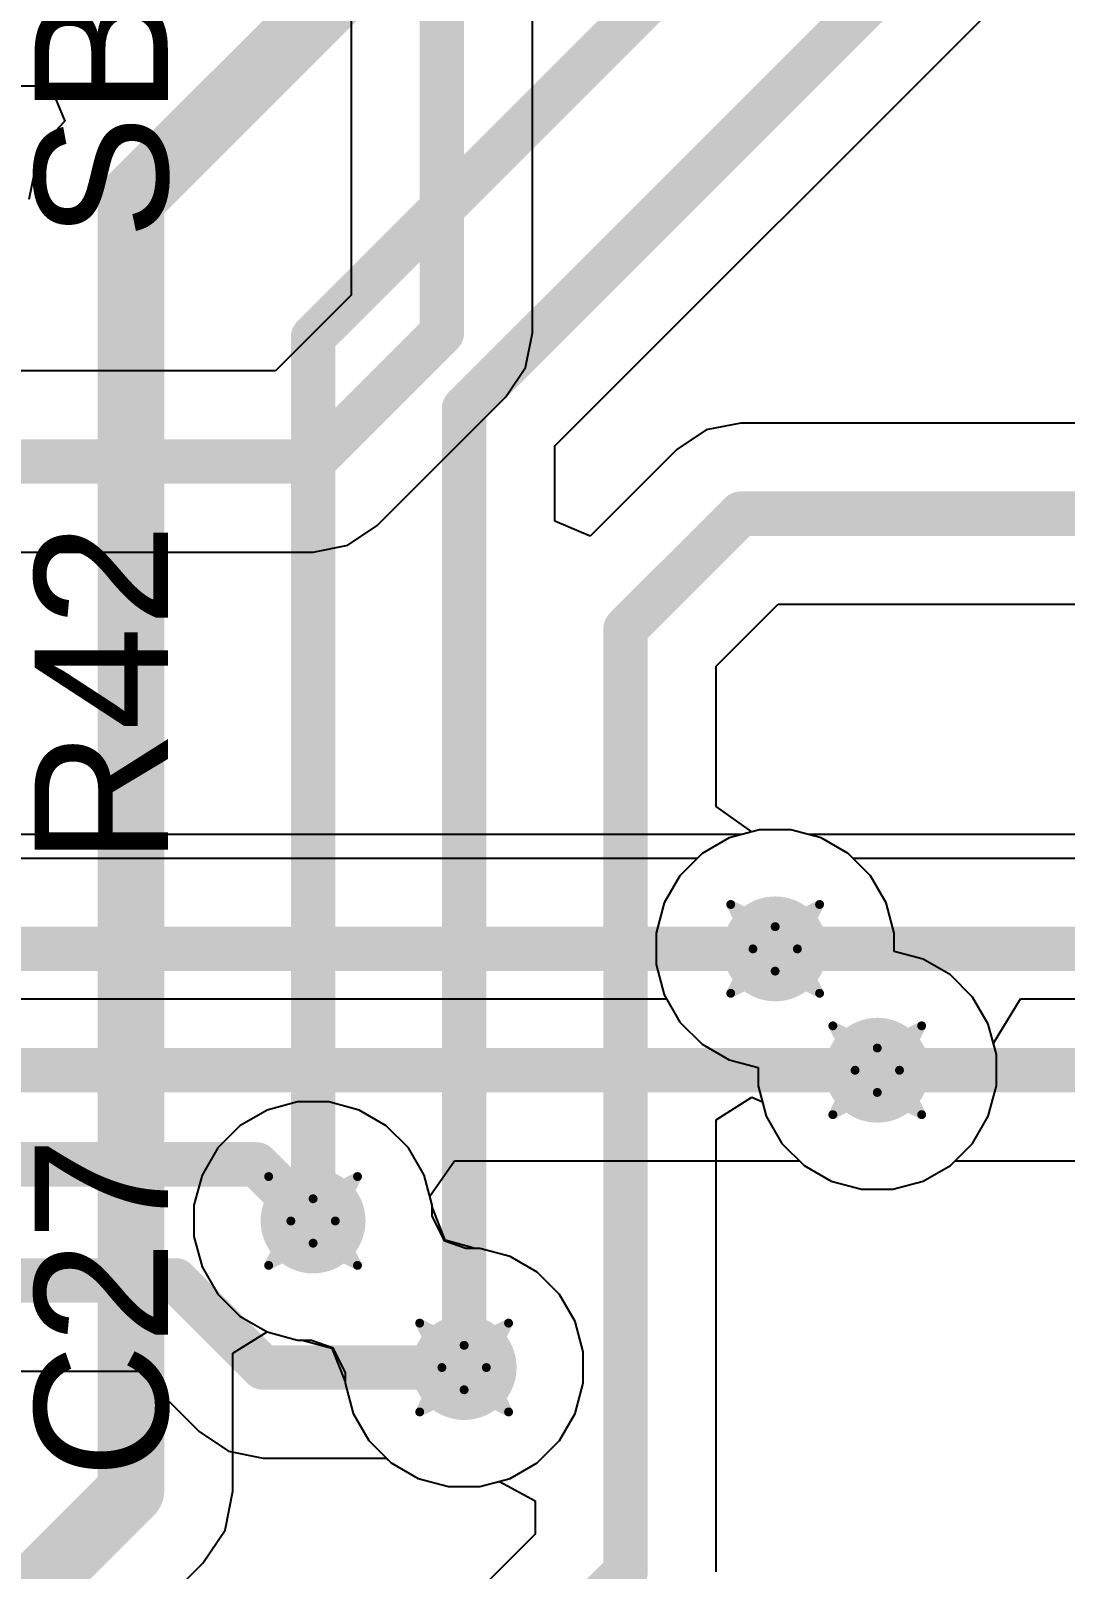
# Model space of a CAD drawing. Header units: inches. Extents: x -36 to 349, y -11 to 240.
# Drawn here: x 151.89 to 157.8, y 44.34 to 53.14 of the extents above; entities that cross this region are included whole.
import ezdxf

# ---------------------------------------------------------------- set-up
doc = ezdxf.new("R2010")
doc.units = ezdxf.units.IN
for name, color, linetype in [('Bottom Layer', 5, 'Continuous'), ('Drill Drawing', 1, 'Continuous'), ('Layer 1', 16, 'Continuous'), ('Layer 2', 76, 'Continuous'), ('Top Layer', 1, 'Continuous'), ('Top Overlay', 2, 'Continuous'), ('Via Holes', 16, 'Continuous')]:
    doc.layers.add(name, color=color, linetype=linetype)
doc.styles.add('Arial', font='', dxfattribs={"height": 0.2})
doc.styles.get('Arial').set_extended_font_data('Arial')

msp = doc.modelspace()

# ---------------------------------------------------------------- hatches: boundary and pattern name
at = {"layer": 'Bottom Layer'}
h = msp.add_hatch(color=5, dxfattribs=at)
edge = h.paths.add_edge_path()
edge.add_arc((156.1428, 47.8857), 0.3, 0, 360)
h = msp.add_hatch(color=5, dxfattribs=at)
edge = h.paths.add_edge_path()
edge.add_arc((156.7266, 47.1917), 0.3, 0, 360)
h = msp.add_hatch(color=5, dxfattribs=at)
edge = h.paths.add_edge_path()
edge.add_arc((153.5012, 46.3296), 0.3, 0, 360)
h = msp.add_hatch(color=5, dxfattribs=at)
edge = h.paths.add_edge_path()
edge.add_arc((154.3648, 45.4914), 0.3, 0, 360)
at = {"layer": 'Layer 1'}
h = msp.add_hatch(color=16, dxfattribs=at)
edge = h.paths.add_edge_path()
edge.add_arc((156.1428, 47.8857), 0.3, 0, 360)
h = msp.add_hatch(color=16, dxfattribs=at)
edge = h.paths.add_edge_path()
edge.add_arc((156.7266, 47.1917), 0.3, 0, 360)
h = msp.add_hatch(color=16, dxfattribs=at)
edge = h.paths.add_edge_path()
edge.add_arc((153.5012, 46.3296), 0.3, 0, 360)
h = msp.add_hatch(color=16, dxfattribs=at)
edge = h.paths.add_edge_path()
edge.add_arc((154.3648, 45.4914), 0.3, 0, 360)
at = {"layer": 'Layer 2'}
h = msp.add_hatch(color=76, dxfattribs=at)
edge = h.paths.add_edge_path()
edge.add_arc((156.1428, 47.8857), 0.3, 0, 360)
h = msp.add_hatch(color=76, dxfattribs=at)
edge = h.paths.add_edge_path()
edge.add_arc((156.7266, 47.1917), 0.3, 0, 360)
h = msp.add_hatch(color=76, dxfattribs=at)
edge = h.paths.add_edge_path()
edge.add_arc((153.5012, 46.3296), 0.3, 0, 360)
h = msp.add_hatch(color=76, dxfattribs=at)
edge = h.paths.add_edge_path()
edge.add_arc((154.3648, 45.4914), 0.3, 0, 360)
at = {"layer": 'Top Layer'}
h = msp.add_hatch(color=1, dxfattribs=at)
edge = h.paths.add_edge_path()
edge.add_arc((156.1428, 47.8857), 0.3, 0, 360)
h = msp.add_hatch(color=1, dxfattribs=at)
edge = h.paths.add_edge_path()
edge.add_arc((156.7266, 47.1917), 0.3, 0, 360)
h = msp.add_hatch(color=1, dxfattribs=at)
edge = h.paths.add_edge_path()
edge.add_arc((153.5012, 46.3296), 0.3, 0, 360)
h = msp.add_hatch(color=1, dxfattribs=at)
edge = h.paths.add_edge_path()
edge.add_arc((154.3648, 45.4914), 0.3, 0, 360)
at = {"layer": 'Via Holes'}
h = msp.add_hatch(color=7, dxfattribs=at)
edge = h.paths.add_edge_path()
edge.add_arc((156.1428, 47.8857), 0.15, 0, 360)
h = msp.add_hatch(color=7, dxfattribs=at)
edge = h.paths.add_edge_path()
edge.add_arc((156.7266, 47.1917), 0.15, 0, 360)
h = msp.add_hatch(color=7, dxfattribs=at)
edge = h.paths.add_edge_path()
edge.add_arc((153.5012, 46.3296), 0.15, 0, 360)
h = msp.add_hatch(color=7, dxfattribs=at)
edge = h.paths.add_edge_path()
edge.add_arc((154.3648, 45.4914), 0.15, 0, 360)

# ---------------------------------------------------------------- linework, layer by layer
at = {"layer": 'Bottom Layer'}
for p, q in [((153.7198, 61.6579), (153.7198, 51.624)), ((154.7558, 51.4095), (154.7558, 61.6579)), ((153.7198, 51.624), (153.2867, 51.1909)), ((154.7163, 51.2113), (154.7558, 51.4095)), ((154.604, 51.0433), (154.7163, 51.2113)), ((153.2867, 51.1909), (149.8454, 51.1909)), ((153.8674, 50.3067), (154.604, 51.0433)), ((153.6994, 50.1944), (153.8674, 50.3067)), ((149.6843, 50.1549), (153.5012, 50.1549)), ((153.5012, 50.1549), (153.6994, 50.1944)), ((155.8799, 48.5203), (155.7247, 48.4306)), ((156.0531, 48.5667), (155.8799, 48.5203)), ((156.2325, 48.5667), (156.0531, 48.5667)), ((156.4057, 48.5203), (156.2325, 48.5667)), ((156.5609, 48.4306), (156.4057, 48.5203)), ((155.6977, 48.4036), (146.3289, 48.4036)), ((155.7247, 48.4306), (155.6977, 48.4036)), ((156.6877, 48.3038), (156.5609, 48.4306)), ((156.7774, 48.1485), (156.6877, 48.3038)), ((156.8238, 47.9753), (156.7774, 48.1485)), ((156.8238, 47.8707), (156.8238, 47.9753)), ((156.9895, 47.8263), (156.8238, 47.8707)), ((157.1448, 47.7367), (156.9895, 47.8263)), ((157.2715, 47.6099), (157.1448, 47.7367)), ((157.3612, 47.4546), (157.2715, 47.6099)), ((157.4076, 47.2814), (157.3612, 47.4546)), ((157.4076, 47.1021), (157.4076, 47.2814)), ((157.3612, 46.9289), (157.4076, 47.1021)), ((157.2715, 46.7736), (157.3612, 46.9289)), ((157.1448, 46.6468), (157.2715, 46.7736)), ((154.1684, 46.4708), (154.3098, 46.6738)), ((154.3098, 46.6738), (156.2815, 46.6738)), ((156.2815, 46.6738), (156.3085, 46.6468)), ((156.3085, 46.6468), (156.4638, 46.5572)), ((156.9895, 46.5572), (157.1448, 46.6468)), ((156.4638, 46.5572), (156.637, 46.5107)), ((156.8163, 46.5107), (156.9895, 46.5572)), ((154.1822, 46.4193), (154.1684, 46.4708)), ((156.637, 46.5107), (156.8163, 46.5107)), ((154.1822, 46.3577), (154.1822, 46.4193)), ((154.2539, 46.2147), (154.1822, 46.3577)), ((154.3743, 46.1724), (154.2539, 46.2147)), ((154.4545, 46.1724), (154.3743, 46.1724)), ((154.6277, 46.126), (154.4545, 46.1724)), ((154.7829, 46.0363), (154.6277, 46.126)), ((154.9097, 45.9095), (154.7829, 46.0363)), ((154.9994, 45.7543), (154.9097, 45.9095)), ((155.0458, 45.5811), (154.9994, 45.7543)), ((155.0458, 45.4017), (155.0458, 45.5811)), ((142.6316, 45.4715), (152.5028, 45.4715)), ((152.5028, 45.4715), (152.8492, 45.1252)), ((154.9994, 45.2285), (155.0458, 45.4017)), ((154.9097, 45.0733), (154.9994, 45.2285)), ((152.8492, 45.1252), (153.0172, 45.0129)), ((154.7829, 44.9465), (154.9097, 45.0733)), ((153.0172, 45.0129), (153.2154, 44.9734)), ((153.2154, 44.9734), (153.9197, 44.9734)), ((153.9197, 44.9734), (153.9467, 44.9465)), ((153.9467, 44.9465), (154.1019, 44.8568)), ((154.6277, 44.8568), (154.7829, 44.9465)), ((154.1019, 44.8568), (154.2751, 44.8104)), ((154.2751, 44.8104), (154.4545, 44.8104)), ((154.4545, 44.8104), (154.6277, 44.8568))]:
    msp.add_line(p, q, dxfattribs=at)
for points in [[(154.2378, 51.4095, 0.254, 0.254, 0), (154.2378, 62.103, 0.254, 0.254, 0)], [(153.5012, 50.6729, 0.254, 0.254, 0), (154.2378, 51.4095, 0.254, 0.254, 0)], [(149.4003, 50.6729, 0.254, 0.254, 0), (153.5012, 50.6729, 0.254, 0.254, 0)], [(146.3289, 47.8857, 0.254, 0.254, 0), (156.1428, 47.8857, 0.254, 0.254, 0)], [(33.3477, 47.1917, 0.254, 0.254, 0), (156.7266, 47.1917, 0.254, 0.254, 0)], [(33.1211, 46.6534, 0.254, 0.254, 0), (153.1774, 46.6534, 0.254, 0.254, 0)], [(153.1774, 46.6534, 0.254, 0.254, 0), (153.5012, 46.3296, 0.254, 0.254, 0)], [(32.8103, 45.9895, 0.254, 0.254, 0), (152.7173, 45.9895, 0.254, 0.254, 0)], [(152.7173, 45.9895, 0.254, 0.254, 0), (153.2154, 45.4914, 0.254, 0.254, 0)], [(153.2154, 45.4914, 0.254, 0.254, 0), (154.3648, 45.4914, 0.254, 0.254, 0)]]:
    msp.add_lwpolyline(points, format="xyseb", dxfattribs=at)
for points in [[(154.1743, 51.4095, 0.127, 0.127, 1), (154.3013, 51.4095, 0.127, 0.127, 1)], [(154.1743, 51.4095, 0.127, 0.127, 1), (154.3013, 51.4095, 0.127, 0.127, 1)], [(153.4377, 50.6729, 0.127, 0.127, 1), (153.5647, 50.6729, 0.127, 0.127, 1)], [(153.4377, 50.6729, 0.127, 0.127, 1), (153.5647, 50.6729, 0.127, 0.127, 1)], [(156.0793, 47.8857, 0.127, 0.127, 1), (156.2063, 47.8857, 0.127, 0.127, 1)], [(156.6631, 47.1917, 0.127, 0.127, 1), (156.7901, 47.1917, 0.127, 0.127, 1)], [(153.1139, 46.6534, 0.127, 0.127, 1), (153.2409, 46.6534, 0.127, 0.127, 1)], [(153.1139, 46.6534, 0.127, 0.127, 1), (153.2409, 46.6534, 0.127, 0.127, 1)], [(153.4377, 46.3296, 0.127, 0.127, 1), (153.5647, 46.3296, 0.127, 0.127, 1)], [(152.6538, 45.9895, 0.127, 0.127, 1), (152.7808, 45.9895, 0.127, 0.127, 1)], [(152.6538, 45.9895, 0.127, 0.127, 1), (152.7808, 45.9895, 0.127, 0.127, 1)], [(153.1519, 45.4914, 0.127, 0.127, 1), (153.2789, 45.4914, 0.127, 0.127, 1)], [(153.1519, 45.4914, 0.127, 0.127, 1), (153.2789, 45.4914, 0.127, 0.127, 1)], [(154.3013, 45.4914, 0.127, 0.127, 1), (154.4283, 45.4914, 0.127, 0.127, 1)]]:
    msp.add_lwpolyline(points, format="xyseb", close=True, dxfattribs=at)
at = {"layer": 'Drill Drawing'}
for points in [[(155.8888, 48.1397, 0.0508, 0.0508, 0), (156.1428, 48.0127, 0.0508, 0.0508, 0)], [(155.8888, 48.1397, 0.0508, 0.0508, 0), (156.0158, 47.8857, 0.0508, 0.0508, 0)], [(156.1428, 48.0127, 0.0508, 0.0508, 0), (156.3968, 48.1397, 0.0508, 0.0508, 0)], [(156.2698, 47.8857, 0.0508, 0.0508, 0), (156.3968, 48.1397, 0.0508, 0.0508, 0)], [(155.8888, 47.6317, 0.0508, 0.0508, 0), (156.0158, 47.8857, 0.0508, 0.0508, 0)], [(156.2698, 47.8857, 0.0508, 0.0508, 0), (156.3968, 47.6317, 0.0508, 0.0508, 0)], [(155.8888, 47.6317, 0.0508, 0.0508, 0), (156.1428, 47.7587, 0.0508, 0.0508, 0)], [(156.1428, 47.7587, 0.0508, 0.0508, 0), (156.3968, 47.6317, 0.0508, 0.0508, 0)], [(156.4726, 47.4457, 0.0508, 0.0508, 0), (156.7266, 47.3187, 0.0508, 0.0508, 0)], [(156.4726, 47.4457, 0.0508, 0.0508, 0), (156.5996, 47.1917, 0.0508, 0.0508, 0)], [(156.7266, 47.3187, 0.0508, 0.0508, 0), (156.9806, 47.4457, 0.0508, 0.0508, 0)], [(156.8536, 47.1917, 0.0508, 0.0508, 0), (156.9806, 47.4457, 0.0508, 0.0508, 0)], [(156.4726, 46.9377, 0.0508, 0.0508, 0), (156.5996, 47.1917, 0.0508, 0.0508, 0)], [(156.8536, 47.1917, 0.0508, 0.0508, 0), (156.9806, 46.9377, 0.0508, 0.0508, 0)], [(156.4726, 46.9377, 0.0508, 0.0508, 0), (156.7266, 47.0647, 0.0508, 0.0508, 0)], [(156.7266, 47.0647, 0.0508, 0.0508, 0), (156.9806, 46.9377, 0.0508, 0.0508, 0)], [(153.2472, 46.5836, 0.0508, 0.0508, 0), (153.5012, 46.4566, 0.0508, 0.0508, 0)], [(153.2472, 46.5836, 0.0508, 0.0508, 0), (153.3742, 46.3296, 0.0508, 0.0508, 0)], [(153.5012, 46.4566, 0.0508, 0.0508, 0), (153.7552, 46.5836, 0.0508, 0.0508, 0)], [(153.6282, 46.3296, 0.0508, 0.0508, 0), (153.7552, 46.5836, 0.0508, 0.0508, 0)], [(153.2472, 46.0756, 0.0508, 0.0508, 0), (153.3742, 46.3296, 0.0508, 0.0508, 0)], [(153.6282, 46.3296, 0.0508, 0.0508, 0), (153.7552, 46.0756, 0.0508, 0.0508, 0)], [(153.2472, 46.0756, 0.0508, 0.0508, 0), (153.5012, 46.2026, 0.0508, 0.0508, 0)], [(153.5012, 46.2026, 0.0508, 0.0508, 0), (153.7552, 46.0756, 0.0508, 0.0508, 0)], [(154.1108, 45.7454, 0.0508, 0.0508, 0), (154.3648, 45.6184, 0.0508, 0.0508, 0)], [(154.1108, 45.7454, 0.0508, 0.0508, 0), (154.2378, 45.4914, 0.0508, 0.0508, 0)], [(154.3648, 45.6184, 0.0508, 0.0508, 0), (154.6188, 45.7454, 0.0508, 0.0508, 0)], [(154.4918, 45.4914, 0.0508, 0.0508, 0), (154.6188, 45.7454, 0.0508, 0.0508, 0)], [(154.1108, 45.2374, 0.0508, 0.0508, 0), (154.2378, 45.4914, 0.0508, 0.0508, 0)], [(154.4918, 45.4914, 0.0508, 0.0508, 0), (154.6188, 45.2374, 0.0508, 0.0508, 0)], [(154.1108, 45.2374, 0.0508, 0.0508, 0), (154.3648, 45.3644, 0.0508, 0.0508, 0)], [(154.3648, 45.3644, 0.0508, 0.0508, 0), (154.6188, 45.2374, 0.0508, 0.0508, 0)]]:
    msp.add_lwpolyline(points, format="xyseb", dxfattribs=at)
for points in [[(155.8761, 48.1397, 0.0254, 0.0254, 1), (155.9015, 48.1397, 0.0254, 0.0254, 1)], [(155.8761, 48.1397, 0.0254, 0.0254, 1), (155.9015, 48.1397, 0.0254, 0.0254, 1)], [(156.3841, 48.1397, 0.0254, 0.0254, 1), (156.4095, 48.1397, 0.0254, 0.0254, 1)], [(156.3841, 48.1397, 0.0254, 0.0254, 1), (156.4095, 48.1397, 0.0254, 0.0254, 1)], [(156.1301, 48.0127, 0.0254, 0.0254, 1), (156.1555, 48.0127, 0.0254, 0.0254, 1)], [(156.1301, 48.0127, 0.0254, 0.0254, 1), (156.1555, 48.0127, 0.0254, 0.0254, 1)], [(156.0031, 47.8857, 0.0254, 0.0254, 1), (156.0285, 47.8857, 0.0254, 0.0254, 1)], [(156.0031, 47.8857, 0.0254, 0.0254, 1), (156.0285, 47.8857, 0.0254, 0.0254, 1)], [(156.2571, 47.8857, 0.0254, 0.0254, 1), (156.2825, 47.8857, 0.0254, 0.0254, 1)], [(156.2571, 47.8857, 0.0254, 0.0254, 1), (156.2825, 47.8857, 0.0254, 0.0254, 1)], [(156.1301, 47.7587, 0.0254, 0.0254, 1), (156.1555, 47.7587, 0.0254, 0.0254, 1)], [(156.1301, 47.7587, 0.0254, 0.0254, 1), (156.1555, 47.7587, 0.0254, 0.0254, 1)], [(155.8761, 47.6317, 0.0254, 0.0254, 1), (155.9015, 47.6317, 0.0254, 0.0254, 1)], [(155.8761, 47.6317, 0.0254, 0.0254, 1), (155.9015, 47.6317, 0.0254, 0.0254, 1)], [(156.3841, 47.6317, 0.0254, 0.0254, 1), (156.4095, 47.6317, 0.0254, 0.0254, 1)], [(156.3841, 47.6317, 0.0254, 0.0254, 1), (156.4095, 47.6317, 0.0254, 0.0254, 1)], [(156.4599, 47.4457, 0.0254, 0.0254, 1), (156.4853, 47.4457, 0.0254, 0.0254, 1)], [(156.4599, 47.4457, 0.0254, 0.0254, 1), (156.4853, 47.4457, 0.0254, 0.0254, 1)], [(156.9679, 47.4457, 0.0254, 0.0254, 1), (156.9933, 47.4457, 0.0254, 0.0254, 1)], [(156.9679, 47.4457, 0.0254, 0.0254, 1), (156.9933, 47.4457, 0.0254, 0.0254, 1)], [(156.7139, 47.3187, 0.0254, 0.0254, 1), (156.7393, 47.3187, 0.0254, 0.0254, 1)], [(156.7139, 47.3187, 0.0254, 0.0254, 1), (156.7393, 47.3187, 0.0254, 0.0254, 1)], [(156.5869, 47.1917, 0.0254, 0.0254, 1), (156.6123, 47.1917, 0.0254, 0.0254, 1)], [(156.5869, 47.1917, 0.0254, 0.0254, 1), (156.6123, 47.1917, 0.0254, 0.0254, 1)], [(156.8409, 47.1917, 0.0254, 0.0254, 1), (156.8663, 47.1917, 0.0254, 0.0254, 1)], [(156.8409, 47.1917, 0.0254, 0.0254, 1), (156.8663, 47.1917, 0.0254, 0.0254, 1)], [(156.7139, 47.0647, 0.0254, 0.0254, 1), (156.7393, 47.0647, 0.0254, 0.0254, 1)], [(156.7139, 47.0647, 0.0254, 0.0254, 1), (156.7393, 47.0647, 0.0254, 0.0254, 1)], [(156.4599, 46.9377, 0.0254, 0.0254, 1), (156.4853, 46.9377, 0.0254, 0.0254, 1)], [(156.4599, 46.9377, 0.0254, 0.0254, 1), (156.4853, 46.9377, 0.0254, 0.0254, 1)], [(156.9679, 46.9377, 0.0254, 0.0254, 1), (156.9933, 46.9377, 0.0254, 0.0254, 1)], [(156.9679, 46.9377, 0.0254, 0.0254, 1), (156.9933, 46.9377, 0.0254, 0.0254, 1)], [(153.2345, 46.5836, 0.0254, 0.0254, 1), (153.2599, 46.5836, 0.0254, 0.0254, 1)], [(153.2345, 46.5836, 0.0254, 0.0254, 1), (153.2599, 46.5836, 0.0254, 0.0254, 1)], [(153.7425, 46.5836, 0.0254, 0.0254, 1), (153.7679, 46.5836, 0.0254, 0.0254, 1)], [(153.7425, 46.5836, 0.0254, 0.0254, 1), (153.7679, 46.5836, 0.0254, 0.0254, 1)], [(153.4885, 46.4566, 0.0254, 0.0254, 1), (153.5139, 46.4566, 0.0254, 0.0254, 1)], [(153.4885, 46.4566, 0.0254, 0.0254, 1), (153.5139, 46.4566, 0.0254, 0.0254, 1)], [(153.3615, 46.3296, 0.0254, 0.0254, 1), (153.3869, 46.3296, 0.0254, 0.0254, 1)], [(153.3615, 46.3296, 0.0254, 0.0254, 1), (153.3869, 46.3296, 0.0254, 0.0254, 1)], [(153.6155, 46.3296, 0.0254, 0.0254, 1), (153.6409, 46.3296, 0.0254, 0.0254, 1)], [(153.6155, 46.3296, 0.0254, 0.0254, 1), (153.6409, 46.3296, 0.0254, 0.0254, 1)], [(153.4885, 46.2026, 0.0254, 0.0254, 1), (153.5139, 46.2026, 0.0254, 0.0254, 1)], [(153.4885, 46.2026, 0.0254, 0.0254, 1), (153.5139, 46.2026, 0.0254, 0.0254, 1)], [(153.2345, 46.0756, 0.0254, 0.0254, 1), (153.2599, 46.0756, 0.0254, 0.0254, 1)], [(153.2345, 46.0756, 0.0254, 0.0254, 1), (153.2599, 46.0756, 0.0254, 0.0254, 1)], [(153.7425, 46.0756, 0.0254, 0.0254, 1), (153.7679, 46.0756, 0.0254, 0.0254, 1)], [(153.7425, 46.0756, 0.0254, 0.0254, 1), (153.7679, 46.0756, 0.0254, 0.0254, 1)], [(154.0981, 45.7454, 0.0254, 0.0254, 1), (154.1235, 45.7454, 0.0254, 0.0254, 1)], [(154.0981, 45.7454, 0.0254, 0.0254, 1), (154.1235, 45.7454, 0.0254, 0.0254, 1)], [(154.6061, 45.7454, 0.0254, 0.0254, 1), (154.6315, 45.7454, 0.0254, 0.0254, 1)], [(154.6061, 45.7454, 0.0254, 0.0254, 1), (154.6315, 45.7454, 0.0254, 0.0254, 1)], [(154.3521, 45.6184, 0.0254, 0.0254, 1), (154.3775, 45.6184, 0.0254, 0.0254, 1)], [(154.3521, 45.6184, 0.0254, 0.0254, 1), (154.3775, 45.6184, 0.0254, 0.0254, 1)], [(154.2251, 45.4914, 0.0254, 0.0254, 1), (154.2505, 45.4914, 0.0254, 0.0254, 1)], [(154.2251, 45.4914, 0.0254, 0.0254, 1), (154.2505, 45.4914, 0.0254, 0.0254, 1)], [(154.4791, 45.4914, 0.0254, 0.0254, 1), (154.5045, 45.4914, 0.0254, 0.0254, 1)], [(154.4791, 45.4914, 0.0254, 0.0254, 1), (154.5045, 45.4914, 0.0254, 0.0254, 1)], [(154.3521, 45.3644, 0.0254, 0.0254, 1), (154.3775, 45.3644, 0.0254, 0.0254, 1)], [(154.3521, 45.3644, 0.0254, 0.0254, 1), (154.3775, 45.3644, 0.0254, 0.0254, 1)], [(154.0981, 45.2374, 0.0254, 0.0254, 1), (154.1235, 45.2374, 0.0254, 0.0254, 1)], [(154.0981, 45.2374, 0.0254, 0.0254, 1), (154.1235, 45.2374, 0.0254, 0.0254, 1)], [(154.6061, 45.2374, 0.0254, 0.0254, 1), (154.6315, 45.2374, 0.0254, 0.0254, 1)], [(154.6061, 45.2374, 0.0254, 0.0254, 1), (154.6315, 45.2374, 0.0254, 0.0254, 1)]]:
    msp.add_lwpolyline(points, format="xyseb", close=True, dxfattribs=at)
at = {"layer": 'Layer 1'}
for p, q in [((155.8799, 48.5203), (155.7247, 48.4306)), ((156.0531, 48.5667), (155.8799, 48.5203)), ((156.2325, 48.5667), (156.0531, 48.5667)), ((156.4057, 48.5203), (156.2325, 48.5667)), ((156.5609, 48.4306), (156.4057, 48.5203)), ((155.7247, 48.4306), (155.5979, 48.3038)), ((156.6877, 48.3038), (156.5609, 48.4306)), ((155.5979, 48.3038), (155.5082, 48.1485)), ((156.7774, 48.1485), (156.6877, 48.3038)), ((155.5082, 48.1485), (155.4618, 47.9753)), ((156.8238, 47.9753), (156.7774, 48.1485)), ((155.4618, 47.9753), (155.4618, 47.796)), ((156.8238, 47.8707), (156.8238, 47.9753)), ((156.9895, 47.8263), (156.8238, 47.8707)), ((155.4618, 47.796), (155.5082, 47.6228)), ((157.1448, 47.7367), (156.9895, 47.8263)), ((157.2715, 47.6099), (157.1448, 47.7367)), ((155.5082, 47.6228), (155.5979, 47.4675)), ((157.3612, 47.4546), (157.2715, 47.6099)), ((155.5979, 47.4675), (155.7247, 47.3407)), ((157.4076, 47.2814), (157.3612, 47.4546)), ((155.7247, 47.3407), (155.8799, 47.2511)), ((155.8799, 47.2511), (156.0456, 47.2067)), ((157.4076, 47.1021), (157.4076, 47.2814)), ((156.0456, 47.2067), (156.0456, 47.1021)), ((156.0456, 47.1021), (156.092, 46.9289)), ((157.3612, 46.9289), (157.4076, 47.1021)), ((153.4115, 47.0106), (153.2383, 46.9642)), ((153.5909, 47.0106), (153.4115, 47.0106)), ((153.7641, 46.9642), (153.5909, 47.0106)), ((153.2383, 46.9642), (153.0831, 46.8745)), ((153.9193, 46.8745), (153.7641, 46.9642)), ((156.092, 46.9289), (156.1817, 46.7736)), ((157.2715, 46.7736), (157.3612, 46.9289)), ((153.0831, 46.8745), (152.9563, 46.7477)), ((154.0461, 46.7477), (153.9193, 46.8745)), ((152.9563, 46.7477), (152.8666, 46.5925)), ((154.1358, 46.5925), (154.0461, 46.7477)), ((156.1817, 46.7736), (156.3085, 46.6468)), ((157.1448, 46.6468), (157.2715, 46.7736)), ((156.3085, 46.6468), (156.4638, 46.5572)), ((156.9895, 46.5572), (157.1448, 46.6468)), ((152.8666, 46.5925), (152.8202, 46.4193)), ((154.1822, 46.4193), (154.1358, 46.5925)), ((156.4638, 46.5572), (156.637, 46.5107)), ((156.8163, 46.5107), (156.9895, 46.5572)), ((156.637, 46.5107), (156.8163, 46.5107)), ((152.8202, 46.4193), (152.8202, 46.2399)), ((154.1822, 46.4105), (154.1822, 46.4193)), ((154.2568, 46.2194), (154.1822, 46.4105)), ((152.8202, 46.2399), (152.8666, 46.0667)), ((154.4271, 46.1724), (154.2568, 46.2194)), ((154.4545, 46.1724), (154.4271, 46.1724)), ((154.6277, 46.126), (154.4545, 46.1724)), ((154.7829, 46.0363), (154.6277, 46.126)), ((152.8666, 46.0667), (152.9563, 45.9115)), ((154.9097, 45.9095), (154.7829, 46.0363)), ((152.9563, 45.9115), (153.0831, 45.7847)), ((154.9994, 45.7543), (154.9097, 45.9095)), ((153.0831, 45.7847), (153.2383, 45.695)), ((155.0458, 45.5811), (154.9994, 45.7543)), ((153.2383, 45.695), (153.4115, 45.6486)), ((153.4115, 45.6486), (153.4389, 45.6486)), ((153.4389, 45.6486), (153.6092, 45.6016)), ((153.6092, 45.6016), (153.6838, 45.4105)), ((155.0458, 45.4017), (155.0458, 45.5811)), ((153.6838, 45.4105), (153.6838, 45.4017)), ((153.6838, 45.4017), (153.7302, 45.2285)), ((154.9994, 45.2285), (155.0458, 45.4017)), ((153.7302, 45.2285), (153.8199, 45.0733)), ((154.9097, 45.0733), (154.9994, 45.2285)), ((153.8199, 45.0733), (153.9467, 44.9465)), ((154.7829, 44.9465), (154.9097, 45.0733)), ((153.9467, 44.9465), (154.1019, 44.8568)), ((154.6277, 44.8568), (154.7829, 44.9465)), ((154.1019, 44.8568), (154.2751, 44.8104)), ((154.2751, 44.8104), (154.4545, 44.8104)), ((154.4545, 44.8104), (154.6277, 44.8568))]:
    msp.add_line(p, q, dxfattribs=at)
at = {"layer": 'Layer 2'}
for p, q in [((155.9514, 48.5394), (126.0692, 48.5394)), ((156.0531, 48.5667), (155.9514, 48.5394)), ((156.2325, 48.5667), (156.0531, 48.5667)), ((156.3342, 48.5394), (156.2325, 48.5667)), ((161.9086, 48.5394), (156.3342, 48.5394)), ((126.0692, 47.5996), (155.5216, 47.5996)), ((155.5216, 47.5996), (155.5979, 47.4675)), ((157.3904, 47.3456), (157.5457, 47.5996)), ((157.5457, 47.5996), (162.8484, 47.5996)), ((155.5979, 47.4675), (155.7247, 47.3407)), ((155.7247, 47.3407), (155.8799, 47.2511)), ((157.4076, 47.2814), (157.3904, 47.3456)), ((155.8799, 47.2511), (156.0456, 47.2067)), ((157.4076, 47.1021), (157.4076, 47.2814)), ((156.0456, 47.2067), (156.0456, 47.1021)), ((156.0456, 47.1021), (156.092, 46.9289)), ((157.3612, 46.9289), (157.4076, 47.1021)), ((153.4115, 47.0106), (153.2383, 46.9642)), ((153.5909, 47.0106), (153.4115, 47.0106)), ((153.7641, 46.9642), (153.5909, 47.0106)), ((153.2383, 46.9642), (153.0831, 46.8745)), ((153.9193, 46.8745), (153.7641, 46.9642)), ((156.092, 46.9289), (156.1817, 46.7736)), ((157.2715, 46.7736), (157.3612, 46.9289)), ((153.0831, 46.8745), (152.9563, 46.7477)), ((154.0461, 46.7477), (153.9193, 46.8745)), ((152.9563, 46.7477), (152.8666, 46.5925)), ((154.1358, 46.5925), (154.0461, 46.7477)), ((156.1817, 46.7736), (156.3085, 46.6468)), ((157.1448, 46.6468), (157.2715, 46.7736)), ((156.3085, 46.6468), (156.4638, 46.5572)), ((156.9895, 46.5572), (157.1448, 46.6468)), ((152.8666, 46.5925), (152.8202, 46.4193)), ((154.1822, 46.4193), (154.1358, 46.5925)), ((156.4638, 46.5572), (156.637, 46.5107)), ((156.8163, 46.5107), (156.9895, 46.5572)), ((156.637, 46.5107), (156.8163, 46.5107)), ((152.8202, 46.4193), (152.8202, 46.2399)), ((154.1822, 46.4105), (154.1822, 46.4193)), ((154.2568, 46.2194), (154.1822, 46.4105)), ((152.8202, 46.2399), (152.8666, 46.0667)), ((154.4271, 46.1724), (154.2568, 46.2194)), ((154.4545, 46.1724), (154.4271, 46.1724)), ((154.6277, 46.126), (154.4545, 46.1724)), ((154.7829, 46.0363), (154.6277, 46.126)), ((152.8666, 46.0667), (152.9563, 45.9115)), ((154.9097, 45.9095), (154.7829, 46.0363)), ((152.9563, 45.9115), (153.0831, 45.7847)), ((154.9994, 45.7543), (154.9097, 45.9095)), ((153.0831, 45.7847), (153.2383, 45.695)), ((155.0458, 45.5811), (154.9994, 45.7543)), ((153.2383, 45.695), (153.4115, 45.6486)), ((153.4115, 45.6486), (153.4389, 45.6486)), ((153.4389, 45.6486), (153.6092, 45.6016)), ((153.6092, 45.6016), (153.6838, 45.4105)), ((155.0458, 45.4017), (155.0458, 45.5811)), ((153.6838, 45.4105), (153.6838, 45.4017)), ((153.6838, 45.4017), (153.7302, 45.2285)), ((154.9994, 45.2285), (155.0458, 45.4017)), ((153.7302, 45.2285), (153.8199, 45.0733)), ((154.9097, 45.0733), (154.9994, 45.2285)), ((153.8199, 45.0733), (153.9467, 44.9465)), ((154.7829, 44.9465), (154.9097, 45.0733)), ((153.9467, 44.9465), (154.1019, 44.8568)), ((154.6277, 44.8568), (154.7829, 44.9465)), ((154.1019, 44.8568), (154.2751, 44.8104)), ((154.2751, 44.8104), (154.4545, 44.8104)), ((154.4545, 44.8104), (154.6277, 44.8568))]:
    msp.add_line(p, q, dxfattribs=at)
at = {"layer": 'Top Layer'}
for p, q in [((154.8828, 50.7633), (157.7648, 53.6453)), ((151.6597, 52.822), (151.9988, 52.822)), ((151.9988, 52.822), (152.083, 52.6188)), ((152.083, 52.6188), (152.0478, 52.5836)), ((152.0478, 52.5836), (151.9215, 52.3946)), ((151.9215, 52.3946), (151.8771, 52.1716)), ((155.9463, 50.8928), (155.7481, 50.8534)), ((160.1388, 50.8928), (155.9463, 50.8928)), ((155.7481, 50.8534), (155.58, 50.7411)), ((154.8828, 50.3312), (154.8828, 50.7633)), ((155.58, 50.7411), (155.086, 50.247)), ((155.086, 50.247), (154.8828, 50.3312)), ((155.8059, 49.502), (156.1608, 49.8569)), ((156.1608, 49.8569), (160.1388, 49.8569)), ((155.8059, 48.7001), (155.8059, 49.502)), ((156.0091, 48.5549), (155.8059, 48.7001)), ((156.0531, 48.5667), (156.0091, 48.5549)), ((156.2325, 48.5667), (156.0531, 48.5667)), ((156.4057, 48.5203), (156.2325, 48.5667)), ((156.5609, 48.4306), (156.4057, 48.5203)), ((156.5879, 48.4036), (156.5609, 48.4306)), ((165.4507, 48.4036), (156.5879, 48.4036)), ((155.8059, 46.9078), (156.0091, 47.0383)), ((156.0091, 47.0383), (156.0702, 47.0104)), ((156.0702, 47.0104), (156.092, 46.9289)), ((155.8059, 44.3238), (155.8059, 46.9078)), ((156.092, 46.9289), (156.1817, 46.7736)), ((156.1817, 46.7736), (156.3085, 46.6468)), ((156.3085, 46.6468), (156.4638, 46.5572)), ((156.9895, 46.5572), (157.1448, 46.6468)), ((157.1448, 46.6468), (157.1717, 46.6738)), ((157.1717, 46.6738), (165.4507, 46.6738)), ((156.4638, 46.5572), (156.637, 46.5107)), ((156.8163, 46.5107), (156.9895, 46.5572)), ((156.637, 46.5107), (156.8163, 46.5107)), ((153.0425, 45.5734), (153.2382, 45.6949)), ((153.2382, 45.6949), (153.2457, 45.693)), ((153.2457, 45.693), (153.4115, 45.6486)), ((153.4115, 45.6486), (153.4915, 45.6486)), ((153.4915, 45.6486), (153.6121, 45.6063)), ((153.6121, 45.6063), (153.6838, 45.4631)), ((153.0425, 44.7843), (153.0425, 45.5734)), ((153.6838, 45.4631), (153.6838, 45.4017)), ((153.6838, 45.4017), (153.7302, 45.2285)), ((153.7302, 45.2285), (153.8199, 45.0733)), ((153.8199, 45.0733), (153.9467, 44.9465)), ((153.9467, 44.9465), (154.1019, 44.8568)), ((154.1019, 44.8568), (154.2751, 44.8104)), ((154.2751, 44.8104), (154.4545, 44.8104)), ((154.4545, 44.8104), (154.5668, 44.8405)), ((154.5668, 44.8405), (154.77, 44.7294)), ((152.9981, 44.5613), (153.0425, 44.7843)), ((154.77, 44.7294), (154.77, 44.5383)), ((152.8718, 44.3722), (152.9981, 44.5613)), ((154.77, 44.5383), (154.2392, 44.0076)), ((152.6949, 44.1953), (152.8718, 44.3722))]:
    msp.add_line(p, q, dxfattribs=at)
for points in [[(152.4598, 52.1716, 0.381, 0.381, 0), (157.1005, 56.8123, 0.381, 0.381, 0)], [(153.5012, 51.3842, 0.254, 0.254, 0), (157.4703, 55.3533, 0.254, 0.254, 0)], [(154.3648, 50.9778, 0.254, 0.254, 0), (157.5503, 54.1633, 0.254, 0.254, 0)], [(152.4598, 44.7843, 0.381, 0.381, 0), (152.4598, 52.1716, 0.381, 0.381, 0)], [(153.5012, 46.3296, 0.254, 0.254, 0), (153.5012, 51.3842, 0.254, 0.254, 0)], [(154.3648, 45.4914, 0.254, 0.254, 0), (154.3648, 50.9778, 0.254, 0.254, 0)], [(155.2879, 49.7165, 0.254, 0.254, 0), (155.9463, 50.3749, 0.254, 0.254, 0)], [(155.9463, 50.3749, 0.254, 0.254, 0), (160.8373, 50.3749, 0.254, 0.254, 0)], [(155.2879, 44.3238, 0.254, 0.254, 0), (155.2879, 49.7165, 0.254, 0.254, 0)], [(156.1428, 47.8857, 0.254, 0.254, 0), (166.2127, 47.8857, 0.254, 0.254, 0)], [(156.7266, 47.1917, 0.254, 0.254, 0), (165.7017, 47.1917, 0.254, 0.254, 0)], [(151.635, 43.9595, 0.381, 0.381, 0), (152.4598, 44.7843, 0.381, 0.381, 0)], [(154.4537, 43.4896, 0.254, 0.254, 0), (155.2879, 44.3238, 0.254, 0.254, 0)]]:
    msp.add_lwpolyline(points, format="xyseb", dxfattribs=at)
for points in [[(152.3645, 52.1716, 0.1905, 0.1905, 1), (152.555, 52.1716, 0.1905, 0.1905, 1)], [(152.3645, 52.1716, 0.1905, 0.1905, 1), (152.555, 52.1716, 0.1905, 0.1905, 1)], [(153.4377, 51.3842, 0.127, 0.127, 1), (153.5647, 51.3842, 0.127, 0.127, 1)], [(153.4377, 51.3842, 0.127, 0.127, 1), (153.5647, 51.3842, 0.127, 0.127, 1)], [(154.3013, 50.9778, 0.127, 0.127, 1), (154.4283, 50.9778, 0.127, 0.127, 1)], [(154.3013, 50.9778, 0.127, 0.127, 1), (154.4283, 50.9778, 0.127, 0.127, 1)], [(155.8828, 50.3749, 0.127, 0.127, 1), (156.0098, 50.3749, 0.127, 0.127, 1)], [(155.8828, 50.3749, 0.127, 0.127, 1), (156.0098, 50.3749, 0.127, 0.127, 1)], [(155.2244, 49.7165, 0.127, 0.127, 1), (155.3514, 49.7165, 0.127, 0.127, 1)], [(155.2244, 49.7165, 0.127, 0.127, 1), (155.3514, 49.7165, 0.127, 0.127, 1)], [(156.0793, 47.8857, 0.127, 0.127, 1), (156.2063, 47.8857, 0.127, 0.127, 1)], [(156.6631, 47.1917, 0.127, 0.127, 1), (156.7901, 47.1917, 0.127, 0.127, 1)], [(153.4377, 46.3296, 0.127, 0.127, 1), (153.5647, 46.3296, 0.127, 0.127, 1)], [(154.3013, 45.4914, 0.127, 0.127, 1), (154.4283, 45.4914, 0.127, 0.127, 1)], [(152.3645, 44.7843, 0.1905, 0.1905, 1), (152.555, 44.7843, 0.1905, 0.1905, 1)], [(152.3645, 44.7843, 0.1905, 0.1905, 1), (152.555, 44.7843, 0.1905, 0.1905, 1)], [(155.2244, 44.3238, 0.127, 0.127, 1), (155.3514, 44.3238, 0.127, 0.127, 1)], [(155.2244, 44.3238, 0.127, 0.127, 1), (155.3514, 44.3238, 0.127, 0.127, 1)]]:
    msp.add_lwpolyline(points, format="xyseb", close=True, dxfattribs=at)

# ---------------------------------------------------------------- texts
at = {"layer": 'Top Overlay', "style": 'Arial'}
for s, p in [('SB5', (152.671, 51.9433)), ('R42', (152.671, 48.3666)), ('C27', (152.671, 44.8567))]:
    msp.add_text(s, height=0.762, rotation=90, dxfattribs=at).set_placement(p)

doc.saveas('drawing.dxf')
